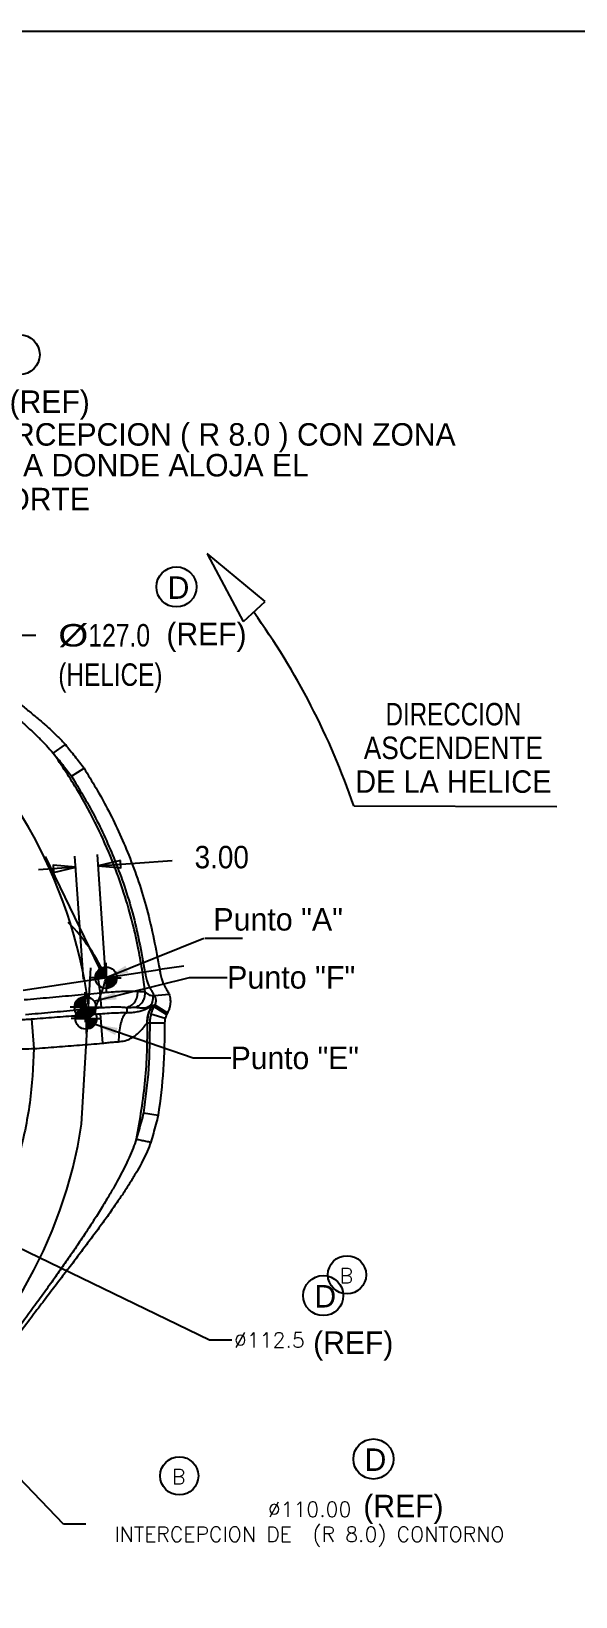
# Model space of a CAD drawing. Extents: x 0 to 594, y -9 to 420.
# Drawn here: x 383.8 to 456.4, y 211 to 420 of the extents above; entities that cross this region are included whole.
import ezdxf
from ezdxf.enums import TextEntityAlignment as Align

# ---------------------------------------------------------------- set-up
doc = ezdxf.new("R2010")
doc.units = 0
doc.header["$LTSCALE"] = 40
doc.header["$MEASUREMENT"] = 0
doc.linetypes.add('CENTER', pattern=[0.6, 0.375, -0.075, 0.075, -0.075])
doc.linetypes.add('PHANTOM', pattern=[0.8, 0.45, -0.05, 0.1, -0.05, 0.1, -0.05])
doc.layers.get('0').update_dxf_attribs({"linetype": 'CONTINUOUS'})
doc.layers.get('Defpoints').update_dxf_attribs({"linetype": 'CONTINUOUS'})
doc.layers.add('DEFAULT_1', color=7, linetype='CENTER')
doc.layers.add('DEFAULT_3', color=7, linetype='PHANTOM')
doc.styles.add('ROMANS', font='romans', dxfattribs={"height": 2})
doc.styles.add('TEXTSTYLE_0', font='txt', dxfattribs={"width": 0.8})
doc.dimstyles.get("Standard").update_dxf_attribs({"dimtxt": 2.5, "dimasz": 1.5, "dimexe": 0.18, "dimexo": 0.0625, "dimgap": 0.09, "dimtad": 0, "dimtih": 1, "dimtoh": 1, "dimlfac": 1.0065, "dimzin": 0, "dimdsep": 46, "dimtxsty": 'ROMANS', "dimcen": 1, "dimclrd": 6, "dimclre": 6, "dimclrt": 6, "dimadec": 0, "dimazin": 0, "dimtp": 0.1005, "dimtm": 0.1005, "dimtfac": 0.9, "dimtofl": 0, "dimtmove": 0, "dimatfit": 0, "dimfxl": 1, "dimtolj": 1, "dimtzin": 0, "dimarcsym": 0})

# ---------------------------------------------------------------- blocks, each defined once
blk = doc.blocks.new('*D12')
at = {"color": 6, "lineweight": -2}
for p, q in [((388.05, 220.68), (292.78, 320.42)), ((391.05, 220.68), (388.05, 220.68))]:
    blk.add_line(p, q, dxfattribs=at)
at = {"color": 6}
blk.add_solid([(293.14, 320.76), (292.41, 320.07), (290.7, 322.59)], dxfattribs=at)
at = {"layer": 'Defpoints', "color": 0}
for p in [(290.7, 322.59), (367.57, 242.11)]:
    blk.add_point(p, dxfattribs=at)
at = {"color": 6, "insert": (420.9, 220.68), "char_height": 2, "attachment_point": 5, "style": 'ROMANS'}
blk.add_mtext('\\A1;%%c110.00\\PINTERCEPCION DE  (R 8.0) CONTORNO', dxfattribs=at)
blk = doc.blocks.new('*D13')
at = {"color": 6, "lineweight": -2}
for p, q in [((407.54, 245.27), (281.59, 306.14)), ((410.54, 245.27), (407.54, 245.27))]:
    blk.add_line(p, q, dxfattribs=at)
at = {"color": 6}
blk.add_solid([(281.81, 306.59), (281.38, 305.69), (278.89, 307.45)], dxfattribs=at)
at = {"layer": 'Defpoints', "color": 0}
for p in [(278.89, 307.45), (382.69, 257.28)]:
    blk.add_point(p, dxfattribs=at)
at = {"color": 6, "insert": (415.54, 245.27), "char_height": 2, "attachment_point": 5, "style": 'ROMANS'}
blk.add_mtext('\\A1;%%c112.5', dxfattribs=at)

msp = doc.modelspace()

# ---------------------------------------------------------------- linework, layer by layer
at = {"color": 7, "linetype": 'Continuous'}
for p, q in [((0, 420), (594, 420)), ((414.9799, 343.8963), (407.2147, 350.2663)), ((412.1046, 341.1853), (407.3354, 350.1294)), ((412.1046, 341.1853), (414.9799, 343.8963)), ((386.701, 323.6143), (388.3097, 324.7769)), ((389.1481, 320.5379), (390.8213, 321.6059)), ((426.8011, 316.5875), (453.8954, 316.5146)), ((392.7727, 294.6903), (392.7727, 293.6544)), ((392.862, 294.7681), (392.862, 293.6546)), ((392.9514, 294.8341), (392.9514, 293.6548)), ((393.0407, 294.8902), (393.0407, 293.655)), ((393.13, 294.9376), (393.13, 293.6553)), ((393.2193, 294.9773), (393.2193, 293.6555)), ((393.3086, 295.01), (393.3086, 293.6557)), ((393.3979, 295.0362), (393.3979, 293.6559)), ((393.4872, 295.0563), (393.4872, 293.6562)), ((393.5766, 295.0704), (393.5766, 293.6564)), ((393.6659, 295.0788), (393.6659, 293.6566)), ((393.7552, 295.0816), (393.7552, 292.2235)), ((392.3261, 293.6532), (395.1843, 293.6605)), ((392.4155, 294.1499), (392.4155, 293.6535)), ((392.5048, 294.3444), (392.5048, 293.6537)), ((392.5941, 294.4857), (392.5941, 293.6539)), ((392.6834, 294.5978), (392.6834, 293.6541)), ((393.8445, 293.6571), (393.8445, 292.2262)), ((393.9338, 293.6573), (393.9338, 292.2347)), ((394.0231, 293.6575), (394.0231, 292.2488)), ((394.1125, 293.6577), (394.1125, 292.2688)), ((394.2018, 293.658), (394.2018, 292.295)), ((394.2911, 293.6582), (394.2911, 292.3277)), ((394.3804, 293.6584), (394.3804, 292.3675)), ((394.4697, 293.6586), (394.4697, 292.4149)), ((394.559, 293.6589), (394.559, 292.471)), ((394.6483, 293.6591), (394.6483, 292.5369)), ((394.7377, 293.6593), (394.7377, 292.6147)), ((394.827, 293.6596), (394.827, 292.7073)), ((394.9163, 293.6598), (394.9163, 292.8194)), ((395.0056, 293.66), (395.0056, 292.9606)), ((395.0949, 293.6602), (395.0949, 293.1551)), ((389.7942, 290.536), (389.7942, 289.7043)), ((389.8835, 290.6482), (389.8835, 289.7045)), ((389.9728, 290.7407), (389.9728, 289.7047)), ((390.0621, 290.8185), (390.0621, 289.705)), ((390.1514, 290.8845), (390.1514, 289.7052)), ((390.2407, 290.9405), (390.2407, 289.7054)), ((390.3301, 290.988), (390.3301, 289.7056)), ((390.4194, 291.0277), (390.4194, 289.7059)), ((390.5087, 291.0604), (390.5087, 289.7061)), ((390.598, 291.0866), (390.598, 289.7063)), ((390.6873, 291.1066), (390.6873, 289.7065)), ((390.7766, 291.1208), (390.7766, 289.7068)), ((390.8659, 291.1292), (390.8659, 289.707)), ((390.9553, 291.132), (390.9553, 288.2738)), ((400.1899, 291.254), (402.1646, 291.4572)), ((389.5262, 289.7036), (392.3843, 289.7108)), ((389.6155, 290.2003), (389.6155, 289.7038)), ((389.7048, 290.3948), (389.7048, 289.7041)), ((389.7332, 288.704), (389.7332, 288.2075)), ((389.8225, 288.8985), (389.8225, 288.2078)), ((389.9118, 289.0397), (389.9118, 288.208)), ((390.0012, 289.1519), (390.0012, 288.2082)), ((390.0905, 289.2444), (390.0905, 288.2084)), ((390.1798, 289.3222), (390.1798, 288.2087)), ((390.2691, 289.3882), (390.2691, 288.2089)), ((390.3584, 289.4442), (390.3584, 288.2091)), ((390.4477, 289.4917), (390.4477, 288.2093)), ((390.5371, 289.5314), (390.5371, 288.2096)), ((390.6264, 289.5641), (390.6264, 288.2098)), ((390.7157, 289.5903), (390.7157, 288.21)), ((390.805, 289.6103), (390.805, 288.2102)), ((390.8943, 289.6245), (390.8943, 288.2105)), ((390.9836, 289.6329), (390.9836, 288.2107)), ((391.0446, 289.7074), (391.0446, 288.2766)), ((391.0729, 289.6357), (391.0729, 286.7775)), ((391.1339, 289.7077), (391.1339, 288.285)), ((391.2232, 289.7079), (391.2232, 288.2992)), ((391.3125, 289.7081), (391.3125, 288.3192)), ((391.4018, 289.7084), (391.4018, 288.3454)), ((391.4912, 289.7086), (391.4912, 288.3781)), ((391.5805, 289.7088), (391.5805, 288.4179)), ((391.6698, 289.709), (391.6698, 288.4653)), ((391.7591, 289.7093), (391.7591, 288.5213)), ((391.8484, 289.7095), (391.8484, 288.5873)), ((391.9377, 289.7097), (391.9377, 288.6651)), ((392.027, 289.7099), (392.027, 288.7576)), ((392.1164, 289.7102), (392.1164, 288.8698)), ((392.2057, 289.7104), (392.2057, 289.011)), ((392.295, 289.7106), (392.295, 289.2055)), ((400.1309, 289.7858), (401.8166, 288.7274)), ((400.2517, 290.0292), (401.9418, 288.9778)), ((389.6439, 288.2073), (392.502, 288.2145)), ((391.1623, 288.2111), (391.1623, 286.7803)), ((391.2516, 288.2114), (391.2516, 286.7887)), ((391.3409, 288.2116), (391.3409, 286.8029)), ((391.4302, 288.2118), (391.4302, 286.8229)), ((391.5195, 288.212), (391.5195, 286.8491)), ((391.6088, 288.2123), (391.6088, 286.8818)), ((391.6982, 288.2125), (391.6982, 286.9215)), ((391.7875, 288.2127), (391.7875, 286.969)), ((391.8768, 288.2129), (391.8768, 287.025)), ((391.9661, 288.2132), (391.9661, 287.091)), ((392.0554, 288.2134), (392.0554, 287.1688)), ((392.1447, 288.2136), (392.1447, 287.2613)), ((392.234, 288.2139), (392.234, 287.3735)), ((392.3234, 288.2141), (392.3234, 287.5147)), ((392.4127, 288.2143), (392.4127, 287.7092)), ((398.7394, 275.6005), (400.6984, 275.2988))]:
    msp.add_line(p, q, dxfattribs=at)
at = {"color": 6, "linetype": 'Continuous'}
for p, q in [((382.3717, 339.3667), (384.3717, 339.3667)), ((390.7416, 293.4579), (389.598, 309.8945)), ((393.7343, 293.6662), (392.5907, 310.1027)), ((389.7021, 308.3981), (384.7142, 308.051)), ((392.6949, 308.6063), (402.5566, 309.2924)), ((393.7414, 293.6574), (406.8018, 298.9455)), ((406.9315, 298.9401), (411.9315, 298.9401)), ((392.1308, 290.5156), (404.899, 293.6975)), ((404.899, 293.6975), (409.899, 293.6975)), ((392.2826, 287.4457), (405.3862, 282.9479)), ((405.3862, 282.9479), (410.3862, 282.9479))]:
    msp.add_line(p, q, dxfattribs=at)
at = {"linetype": 'Continuous'}
for p, q in [((382.6714, 292.0079), (400.8969, 294.7317)), ((393.142, 289.6574), (392.9655, 291.6279)), ((400.0208, 291.2395), (400.1899, 291.254)), ((392.9615, 288.8448), (393.2668, 284.8994)), ((399.7325, 289.9788), (400.2517, 290.0292)), ((399.7398, 288.8068), (401.6442, 288.2398)), ((399.8429, 289.7675), (400.1309, 289.7858)), ((383.8092, 288.1467), (384.1161, 284.1904)), ((399.5755, 287.6226), (401.5605, 287.6476))]:
    msp.add_line(p, q, dxfattribs=at)
at = {"color": 0, "linetype": 'Continuous'}
msp.add_line((390.4834, 274.1085), (391.7093, 294.9661), dxfattribs=at)
at = {"color": 6, "linetype": 'Continuous'}
for points in [[(395.6529, 309.3133), (392.6949, 308.6063), (395.7223, 308.3157), (395.6529, 309.3133)], [(386.744, 307.6911), (389.7021, 308.3981), (386.6746, 308.6886), (386.744, 307.6911)]]:
    msp.add_lwpolyline(points, dxfattribs=at)
for centre, radius in [((382.2104, 376.8264), 2.6745), ((403.1355, 345.8191), 2.6745), ((425.8975, 253.9843), 2.5492), ((422.7213, 251.2093), 2.6745), ((429.4173, 229.3956), 2.6745), ((403.5082, 227.1488), 2.5492)]:
    msp.add_circle(centre, radius)
at = {"color": 7, "linetype": 'Continuous'}
for centre in [(393.7552, 293.6525), (390.9553, 289.7029), (391.0729, 288.2066)]:
    msp.add_circle(centre, 1.4291, dxfattribs=at)
for centre, radius, start, end in [((326.5112, 281.2803), 65.4727, 7.585541, 94.711803), ((372.7264, 284.6989), 22.8323, 23.199865, 45.628676), ((374.5076, 298.2709), 19.7794, 328.19891, 345.951142)]:
    msp.add_arc(centre, radius, start, end)
msp.add_arc((332.5023, 284.2815), 99.6792, 18.911025, 35.702337, dxfattribs=at)
at = {"linetype": 'Continuous'}
for radius, start in [(65.7071, 6.845253), (71.6624, 6.377053)]:
    msp.add_arc((327.7268, 283.7964), radius, start, 8.5, dxfattribs=at)
at = {"color": 7, "linetype": 'Continuous'}
for points in [[(351.0379, 351.421), (351.9743, 351.0027), (352.9311, 350.5226), (353.8901, 350.0022), (354.8451, 349.454), (355.8156, 348.8725), (356.8417, 348.2359), (357.9622, 347.52), (359.2014, 346.7078), (360.5545, 345.8014), (362.0135, 344.8065), (363.5927, 343.7142), (365.3293, 342.4996), (367.2604, 341.138), (369.4204, 339.6056), (371.8124, 337.9001), (374.2424, 336.1566), (376.3731, 334.6137), (378.2326, 333.2495), (379.8667, 332.0302), (381.3228, 330.9207), (382.6462, 329.8861), (383.8819, 328.8895), (385.0719, 327.8912), (386.2252, 326.8716), (387.3202, 325.8299), (388.3099, 324.777)], [(350.4659, 349.5202), (351.3924, 349.1359), (352.3407, 348.6994), (353.2928, 348.2282), (354.2424, 347.7319), (355.2083, 347.2046), (356.2306, 346.6257), (357.3476, 345.9719), (358.5833, 345.2262), (359.9326, 344.3886), (361.3866, 343.4619), (362.9583, 342.4354), (364.683, 341.2827), (366.5944, 339.976), (368.7223, 338.4879), (371.0634, 336.8108), (373.4227, 335.0763), (375.4742, 333.5276), (377.2508, 332.1502), (378.8016, 330.9149), (380.1753, 329.7891), (381.4177, 328.7395), (382.5731, 327.7298), (383.6822, 326.7213), (384.7553, 325.6959), (385.7747, 324.6553), (386.701, 323.6143)], [(388.3097, 324.7769), (389.5723, 323.2199), (390.8213, 321.6059)], [(386.701, 323.6143), (387.9309, 322.1037), (389.1481, 320.5379)], [(389.1481, 320.5379), (392.1467, 315.3301), (394.9216, 309.2625), (397.2672, 302.2922), (398.9337, 294.4383)], [(390.8213, 321.6059), (393.9078, 316.2453), (396.765, 309.9989), (399.1801, 302.8212), (400.8969, 294.7317)], [(400.8969, 294.7317), (400.9734, 294.2839), (401.0585, 293.8938), (401.1482, 293.5612), (401.2418, 293.272), (401.3393, 293.0146), (401.4406, 292.7805), (401.5444, 292.5657), (401.6516, 292.3622), (401.7648, 292.1603), (401.8861, 291.9509), (402.0184, 291.7223), (402.1646, 291.4572)], [(398.9337, 294.4383), (399.0084, 294.0026), (399.092, 293.6231), (399.1804, 293.2995), (399.273, 293.0182), (399.3695, 292.7679), (399.4701, 292.5404), (399.5731, 292.3315), (399.6797, 292.1337), (399.7922, 291.9375), (399.9129, 291.7339), (400.0445, 291.5117), (400.1899, 291.254)], [(400.1899, 291.254), (400.2646, 291.0985), (400.3202, 290.9432), (400.3558, 290.7935), (400.3739, 290.6395), (400.3713, 290.4659), (400.337, 290.264), (400.2517, 290.0292)], [(402.1646, 291.4572), (402.2493, 291.1407), (402.3021, 290.825), (402.3229, 290.5213), (402.3131, 290.2093), (402.2635, 289.8583), (402.1517, 289.4508), (401.9418, 288.9778)], [(399.7398, 288.8068), (399.6131, 288.2224), (399.5755, 287.6226)], [(400.1309, 289.7858), (399.9833, 289.4753), (399.851, 289.1438), (399.7398, 288.8068)], [(400.2517, 290.0292), (400.1935, 289.9093), (400.1309, 289.7858)], [(401.8166, 288.7274), (401.7562, 288.5732), (401.6979, 288.4082), (401.6442, 288.2398)], [(401.9418, 288.9778), (401.8814, 288.8545), (401.8166, 288.7274)], [(399.5755, 287.6226), (399.4005, 281.5115), (398.7394, 275.6005)], [(401.5605, 287.6476), (401.3791, 281.3707), (400.6984, 275.2988)], [(401.6442, 288.2398), (401.5797, 287.9476), (401.5605, 287.6476)], [(398.7394, 275.6005), (398.428, 274.4196), (398.1036, 273.2526), (397.7668, 272.1003)], [(400.6984, 275.2988), (400.3817, 274.0853), (400.0516, 272.8859), (399.7093, 271.7038)], [(397.7668, 272.1003), (397.3469, 270.8928), (396.8167, 269.6332), (396.2162, 268.3655), (395.5701, 267.1087), (394.8722, 265.8329), (394.0792, 264.4557), (393.1403, 262.8981), (392.0287, 261.1301), (390.82, 259.2773), (389.6074, 257.4738), (388.3897, 255.7055), (387.1405, 253.9259), (385.8285, 252.0859), (384.4202, 250.1368), (382.8809, 248.0304), (381.1815, 245.7292), (379.3674, 243.2998), (377.5255, 240.8654), (375.7452, 238.5515), (374.0861, 236.4397), (372.5487, 234.5307), (371.1234, 232.8106), (369.7992, 231.2631), (368.5736, 229.8812), (367.4837, 228.6987), (366.5105, 227.685), (365.6031, 226.7806), (364.7049, 225.93), (363.7906, 225.1179), (362.8676, 224.3654), (361.9591, 223.7111)], [(399.7124, 271.7031), (399.2333, 270.4705), (398.6204, 269.1938), (397.9241, 267.9145), (397.1758, 266.6512), (396.3705, 265.3733), (395.4603, 263.9985), (394.3903, 262.4488), (393.1353, 260.6952), (391.7858, 258.8623), (390.4483, 257.0809), (389.1223, 255.335), (387.7798, 253.5767), (386.3892, 251.755), (384.9184, 249.8183), (383.3358, 247.714), (381.617, 245.3977), (379.8122, 242.9284), (378.006, 240.4255), (376.2799, 238.0176), (374.6833, 235.7944), (373.2096, 233.7633), (371.8447, 231.9162), (370.5752, 230.2411), (369.397, 228.7353), (368.3452, 227.4403), (367.4019, 226.3261), (366.5178, 225.3298), (365.6376, 224.392), (364.7356, 223.4977), (363.8172, 222.673), (362.9031, 221.9644)], [(397.7668, 272.1003), (398.415, 271.9671), (399.0633, 271.8339), (399.7123, 271.7032)]]:
    msp.add_spline(points, degree=3, dxfattribs=at)
at = {"linetype": 'Continuous'}
for points in [[(398.602, 294.3888), (398.0831, 297.3871), (397.28, 300.9471), (396.1265, 304.9496), (394.5646, 309.28), (392.546, 313.8313), (389.9799, 318.592), (386.701, 323.6143)], [(382.8256, 290.7199), (386.1997, 291.0219), (389.5797, 291.3246), (392.9655, 291.6279)], [(392.9655, 291.6279), (394.1377, 291.7329), (395.2665, 291.8095), (396.3105, 291.8539), (397.2297, 291.8636), (397.9864, 291.8378)], [(396.4953, 289.6788), (397.0924, 289.9319), (397.5818, 290.4265), (397.8944, 291.0931), (397.9864, 291.8378)], [(397.7502, 289.7169), (398.2786, 290.0576), (398.6776, 290.5449), (398.9076, 291.1304), (398.9457, 291.756)], [(397.9864, 291.8378), (398.45, 291.8166), (398.7715, 291.7975), (398.9457, 291.756)], [(398.9457, 291.756), (399.303, 291.4967), (399.676, 291.3024), (400.0208, 291.2395)], [(399.7325, 289.9788), (399.9202, 290.3741), (400.0178, 290.8012), (400.0208, 291.2395)], [(383.0025, 288.7433), (386.3765, 289.0472), (389.7564, 289.3519), (393.142, 289.6574)], [(383.8092, 288.1467), (386.8537, 288.3793), (389.9045, 288.612), (392.9615, 288.8448)], [(392.9615, 288.8448), (394.1749, 288.926), (395.3836, 288.9836), (396.5489, 289.0143)], [(393.142, 289.6574), (393.9247, 289.7163), (394.6783, 289.7493), (395.3754, 289.7543), (395.9894, 289.7306), (396.4953, 289.6788)], [(396.5489, 289.0143), (396.1761, 288.6756), (395.8549, 288.0596), (395.6102, 287.2139), (395.4606, 286.2034), (395.4178, 285.106)], [(396.4953, 289.6788), (397.1065, 289.6909), (397.5258, 289.722), (397.7502, 289.7169)], [(396.4953, 289.6788), (396.5229, 289.3466), (396.5489, 289.0143)], [(396.5489, 289.0143), (397.247, 289.027), (397.9294, 289.1243), (398.5389, 289.2864), (399.0208, 289.4674), (399.3688, 289.621), (399.6052, 289.7165), (399.7529, 289.7355)], [(397.7502, 289.7169), (398.4071, 289.623), (399.0947, 289.6831), (399.7328, 289.9786)], [(399.7529, 289.7355), (399.4258, 289.0551), (399.2343, 288.3216), (399.1854, 287.5619)], [(399.8429, 289.7675), (399.5054, 289.0867), (399.3021, 288.3536), (399.2405, 287.5948)], [(399.7325, 289.9788), (399.7428, 289.857), (399.7529, 289.7355)], [(399.7529, 289.7355), (399.804, 289.7589), (399.8429, 289.7675)], [(381.8176, 288.0591), (382.4483, 288.0721), (383.1187, 288.1015), (383.8092, 288.1467)], [(395.4178, 285.106), (396.2492, 285.2394), (397.0599, 285.5676), (397.7807, 286.0432), (398.3465, 286.5615), (398.7505, 287.0234), (399.0208, 287.3691), (399.1854, 287.5619)], [(399.2405, 287.5948), (398.9362, 279.9737), (397.7668, 272.1003)], [(399.1854, 287.5619), (399.2167, 287.5859), (399.2404, 287.5949)], [(399.2405, 287.5948), (399.408, 287.6087), (399.5755, 287.6226)], [(384.1161, 284.1904), (387.1601, 284.4265), (390.2103, 284.6628), (393.2668, 284.8994)], [(393.2668, 284.8994), (393.9955, 284.9943), (394.7202, 285.0641), (395.4179, 285.106)], [(384.1161, 284.1904), (383.5491, 276.9332), (382.054, 269.7546), (379.6543, 262.8303), (376.4022, 256.3003), (372.362, 250.27), (367.5957, 244.8184), (362.1704, 240.0207), (356.1638, 235.9516), (349.6904, 232.6914), (342.897, 230.3036), (335.9435, 228.8172)], [(380.145, 284.1344), (381.4005, 284.1367), (382.7372, 284.1552), (384.1161, 284.1904)]]:
    msp.add_spline(points, degree=3, dxfattribs=at)
at = {"color": 6, "linetype": 'Continuous'}
for points in [[(393.7414, 293.6574), (396.3344, 295.2467), (396.7097, 294.3198)], [(392.1308, 290.5156), (394.9208, 291.7262), (395.1626, 290.7559)], [(392.2826, 287.4457), (395.2824, 286.9447), (394.9578, 285.9988)]]:
    msp.add_solid(points, dxfattribs=at)
at = {"layer": 'DEFAULT_1', "color": 6, "linetype": 'CENTER'}
for p, q in [((393.7495, 293.6517), (393.7495, 295.6518)), ((404.1003, 295.2105), (400.8969, 294.7317)), ((393.7495, 293.6517), (391.7494, 293.6517)), ((393.7495, 293.6517), (395.7496, 293.6517)), ((393.7495, 293.6517), (393.7495, 291.6516)), ((390.9512, 289.7061), (390.9512, 291.7061)), ((390.9512, 289.7061), (388.9511, 289.7061)), ((390.9512, 289.7061), (392.9512, 289.7061)), ((390.9512, 289.7061), (390.9512, 287.706)), ((391.0736, 288.2038), (391.0736, 290.2039)), ((391.0736, 288.2038), (389.0735, 288.2038)), ((391.0736, 288.2038), (393.0737, 288.2038)), ((391.0736, 288.2038), (391.0736, 286.2037))]:
    msp.add_line(p, q, dxfattribs=at)
at = {"layer": 'DEFAULT_3', "color": 6, "linetype": 'PHANTOM'}
msp.add_line((393.4963, 293.6257), (384.9088, 311.4092), dxfattribs=at)
at = {"layer": 'DEFAULT_3', "color": 0, "linetype": 'Continuous'}
msp.add_arc((327.7268, 283.7964), 63.5, 100.651461, 351.224374, dxfattribs=at)

# ---------------------------------------------------------------- texts
for s, p in [('(REF)', (380.8712, 369.0537)), ('D', (401.9637, 344.2311)), ('(REF)', (401.7963, 338.0464)), ('D', (421.5495, 249.6214)), ('(REF)', (421.3821, 243.4366)), ('D', (428.2455, 227.8076)), ('(REF)', (428.0781, 221.6229))]:
    msp.add_text(s, height=3).set_placement(p)
at = {"color": 0, "linetype": 'Continuous', "style": 'TEXTSTYLE_0'}
for s, p in [('INTERCEPCION ( R 8.0 ) CON ZONA', (372.1909, 364.6842)), ('PLANA DONDE ALOJA EL', (372.1909, 360.574)), ('RESORTE ', (372.1909, 356.0528))]:
    msp.add_text(s, height=3, dxfattribs=at).set_placement(p)
for s, width, p, p2 in [('%%c', 2, (387.3717, 337.8667), (391.3717, 337.8667)), ('127.0', 0.785714, (391.3717, 337.8667), (399.6217, 337.8667)), ('(HELICE)', 0.695, (387.3717, 332.6167), (401.2717, 332.6167)), ('DIRECCION', 0.754167, (431.0394, 327.3351), (449.1394, 327.3351)), ('ASCENDENTE', 0.824138, (428.1394, 322.8351), (452.0394, 322.8351)), ('DE LA HELICE', 0.770588, (426.9894, 318.3351), (453.1894, 318.3351)), ('3.00', 0.90625, (405.5566, 308.2534), (412.8066, 308.2534)), ('Punto "A"', 0.720833, (408.0565, 299.9452), (425.3565, 299.9452)), ('Punto "F"', 0.7125, (409.899, 292.1975), (426.999, 292.1975)), ('Punto "E"', 0.7125, (410.3862, 281.4479), (427.4862, 281.4479))]:
    msp.add_text(s, height=3, dxfattribs=dict(at, width=width)).set_placement(p, p2, align=Align.FIT)
at = {"style": 'ROMANS'}
for p in [(424.9136, 252.8676), (402.5243, 226.0321)]:
    msp.add_text('B', height=2, dxfattribs=at).set_placement(p)

# ---------------------------------------------------------------- dimensions: what is measured, and where the dimension line sits
for p1, p2, text, picture, middle in [((367.5733, 242.1135), (290.704, 322.5876), '%%c110.00\\PINTERCEPCION DE  (R 8.0) CONTORNO', '*D12', (388.0497, 220.6768)), ((382.6923, 257.2789), (278.8935, 307.4495), '%%c112.5', '*D13', (407.5443, 245.2668))]:
    dim = msp.add_diameter_dim_2p(p1=p1, p2=p2, text=text, dimstyle='Standard', override={"dimtxt": 2.5, "dimasz": 3, "dimexe": 2, "dimexo": 3.7125, "dimcen": 5.346, "dimclrd": 6, "dimclre": 6, "dimtol": 0, "dimtp": 0, "dimtm": 0, "dimtfac": 1, "dimtmove": 1, "dimatfit": 3})
    dim.commit()
    dim.dimension.update_dxf_attribs({"geometry": picture, "text_midpoint": middle, "dimtype": 163})

doc.saveas('drawing.dxf')
